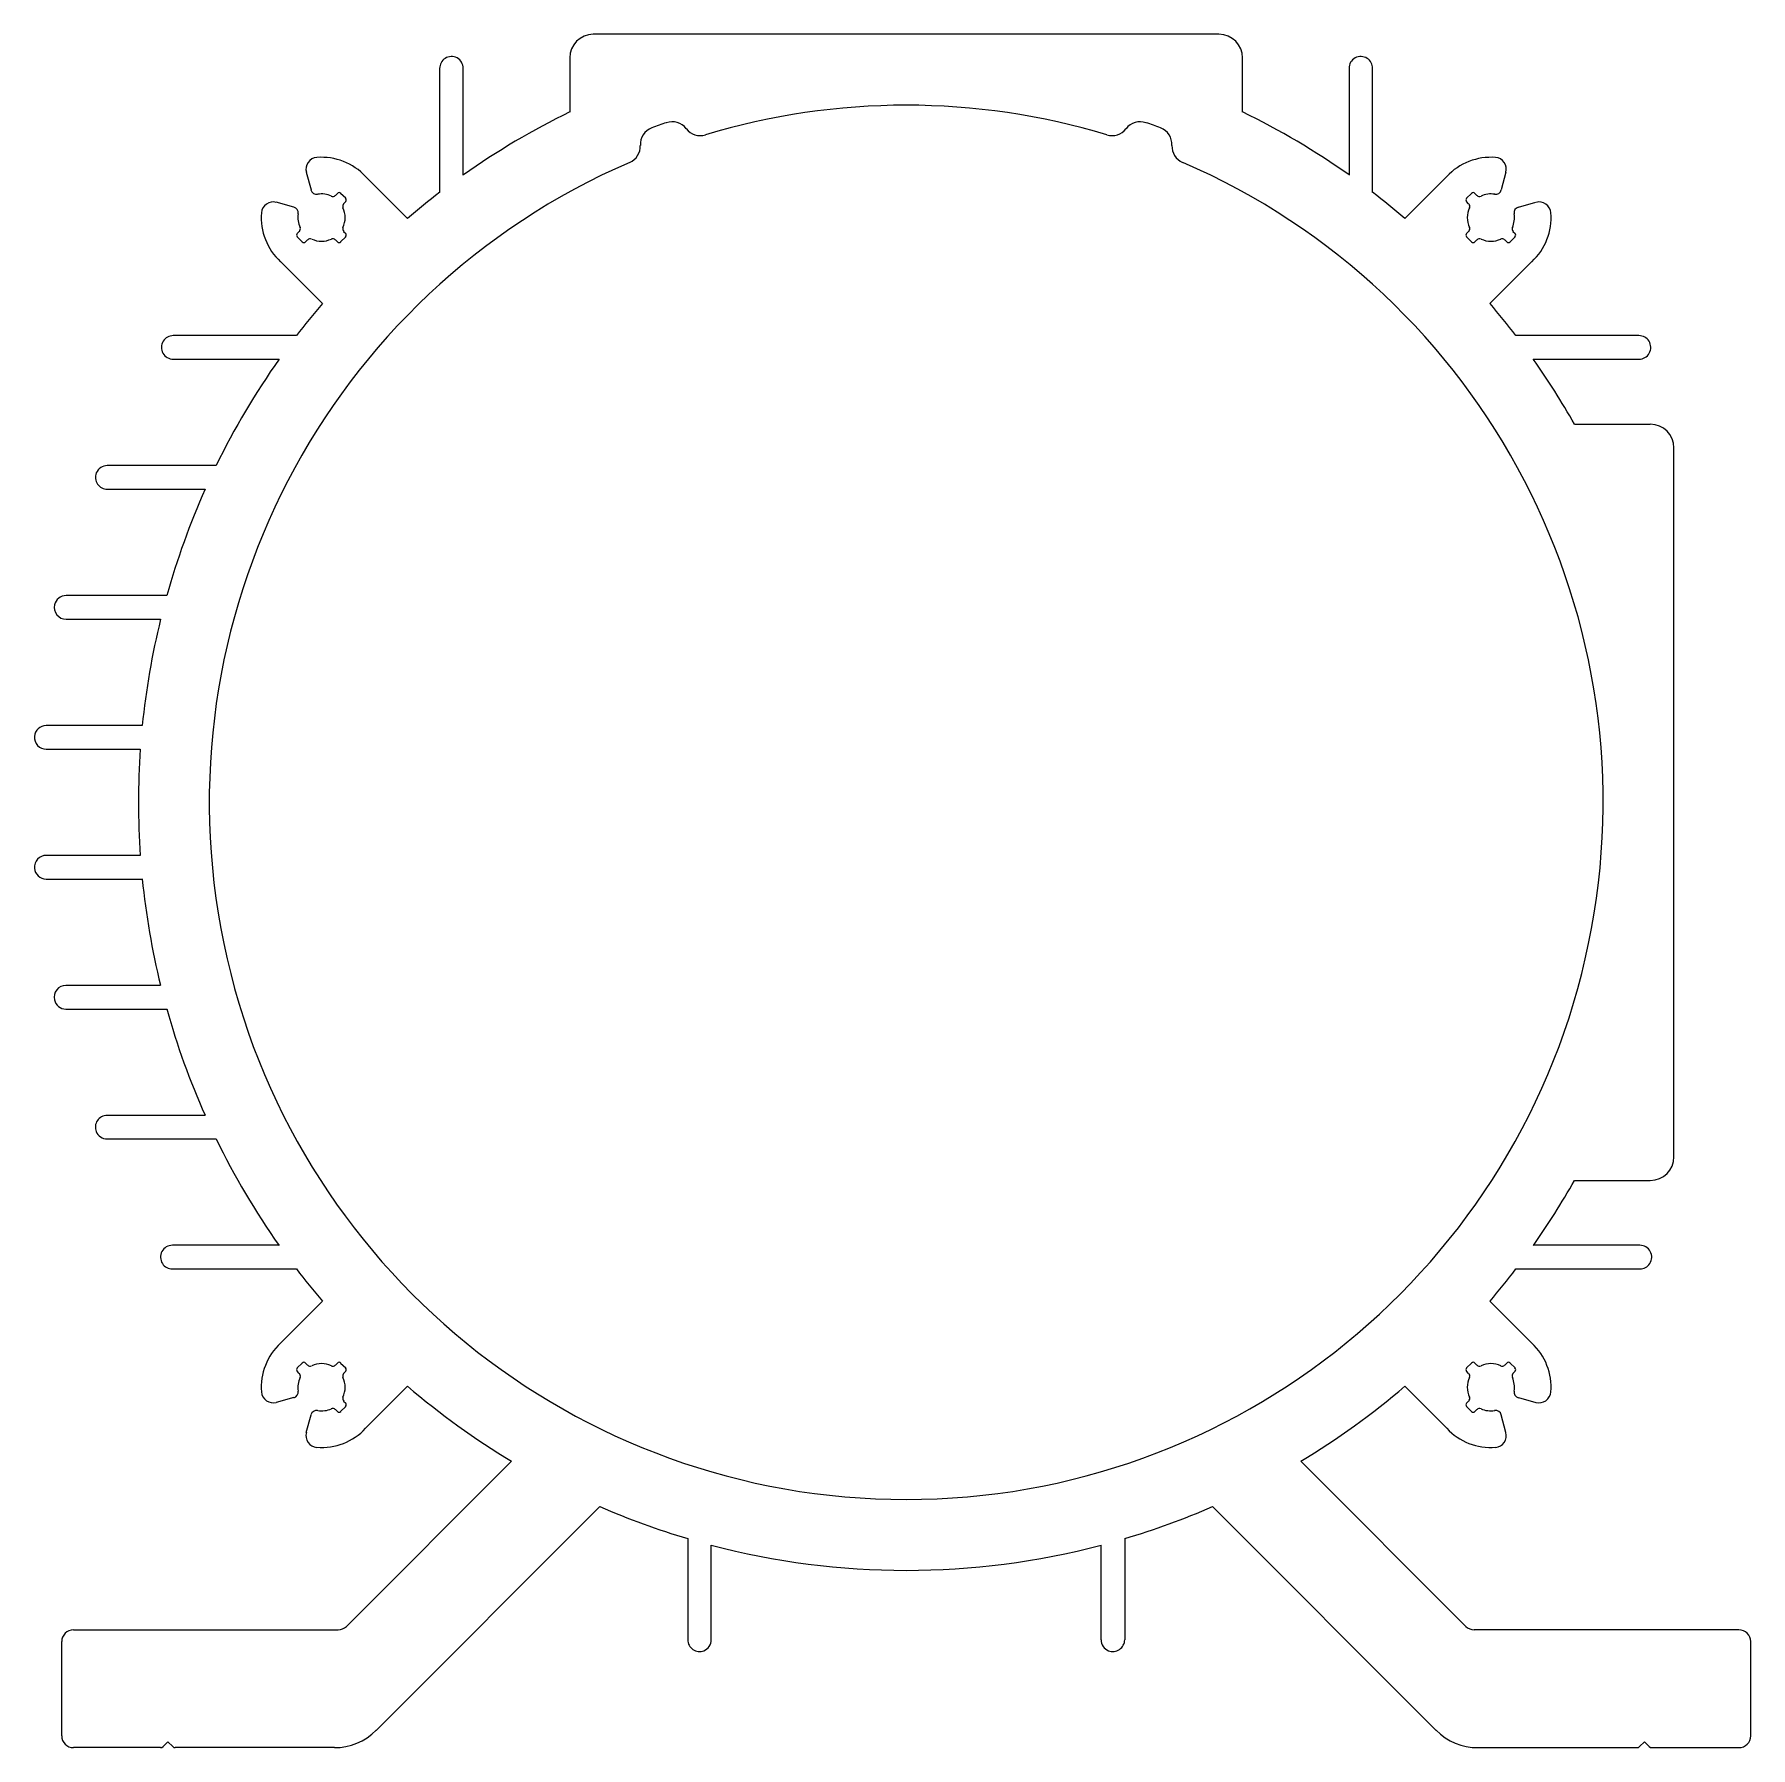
# Model space of a CAD drawing. Extents: x 365 to 510, y 442 to 587.
import ezdxf

# ---------------------------------------------------------------- set-up
doc = ezdxf.new("R2010")
doc.units = 0
doc.layers.get('0').update_dxf_attribs({"linetype": 'CONTINUOUS'})

msp = doc.modelspace()

# ---------------------------------------------------------------- linework, layer by layer
at = {"linetype": 'BYBLOCK'}
for p, q in [((464.86, 586.63), (411.89, 586.63)), ((409.89, 584.63), (409.89, 580.05)), ((466.86, 580.05), (466.86, 584.63)), ((398.88, 583.75), (398.88, 573.25)), ((400.88, 574.72), (400.88, 583.75)), ((475.87, 583.75), (475.87, 574.72)), ((477.87, 573.25), (477.87, 583.75)), ((387.59, 574.95), (387.99, 573.46)), ((396.16, 571.05), (392.61, 574.6)), ((480.6, 571.05), (484.14, 574.6)), ((489.16, 574.95), (488.76, 573.46)), ((390.05, 573), (390.22, 573.17)), ((390.93, 572.75), (390.5, 573.17)), ((485.83, 572.75), (486.25, 573.17)), ((486.7, 573), (486.53, 573.17)), ((386.54, 572.01), (385.05, 572.41)), ((390.75, 572.29), (390.93, 572.47)), ((486, 572.29), (485.83, 572.47)), ((490.21, 572.01), (491.7, 572.41)), ((387, 569.95), (386.83, 569.78)), ((390.75, 569.95), (390.93, 569.78)), ((486, 569.95), (485.83, 569.78)), ((489.75, 569.95), (489.93, 569.78)), ((387.25, 569.07), (386.83, 569.5)), ((387.7, 569.24), (387.53, 569.07)), ((390.05, 569.24), (390.22, 569.07)), ((390.5, 569.07), (390.93, 569.5)), ((486.25, 569.07), (485.83, 569.5)), ((486.7, 569.24), (486.53, 569.07)), ((489.05, 569.24), (489.22, 569.07)), ((489.5, 569.07), (489.93, 569.5)), ((385.4, 567.39), (388.95, 563.84)), ((491.35, 567.39), (487.8, 563.84)), ((386.75, 561.13), (376.33, 561.13)), ((500.42, 561.13), (490, 561.13)), ((376.33, 559.13), (385.28, 559.13)), ((491.47, 559.13), (500.42, 559.13)), ((494.95, 553.63), (501.38, 553.63)), ((503.38, 491.63), (503.38, 551.63)), ((379.96, 550.13), (370.74, 550.13)), ((370.74, 548.13), (379.02, 548.13)), ((375.78, 539.13), (367.25, 539.13)), ((367.25, 537.13), (375.25, 537.13)), ((373.7, 528.13), (365.57, 528.13)), ((365.57, 526.13), (373.53, 526.13)), ((373.53, 517.14), (365.57, 517.14)), ((365.57, 515.14), (373.7, 515.14)), ((375.25, 506.14), (367.24, 506.14)), ((367.24, 504.14), (375.77, 504.14)), ((379.02, 495.14), (370.73, 495.14)), ((370.73, 493.14), (379.95, 493.14)), ((494.95, 489.63), (501.38, 489.63)), ((385.28, 484.14), (376.25, 484.14)), ((500.5, 484.14), (491.47, 484.14)), ((376.25, 482.14), (386.75, 482.14)), ((490, 482.14), (500.5, 482.14)), ((385.4, 475.87), (388.95, 479.41)), ((491.35, 475.87), (487.8, 479.41)), ((387.25, 474.18), (386.83, 473.76)), ((387.7, 474.01), (387.53, 474.18)), ((390.05, 474.01), (390.22, 474.18)), ((390.5, 474.18), (390.93, 473.76)), ((486.25, 474.18), (485.83, 473.76)), ((486.7, 474.01), (486.53, 474.18)), ((489.05, 474.01), (489.22, 474.18)), ((489.5, 474.18), (489.93, 473.76)), ((387, 473.3), (386.83, 473.48)), ((390.75, 473.3), (390.93, 473.48)), ((486, 473.3), (485.83, 473.48)), ((489.75, 473.3), (489.93, 473.48)), ((386.54, 471.25), (385.05, 470.85)), ((390.75, 470.96), (390.93, 470.79)), ((396.16, 472.21), (392.61, 468.66)), ((480.6, 472.21), (484.14, 468.66)), ((486, 470.96), (485.83, 470.79)), ((490.21, 471.25), (491.7, 470.85)), ((387.59, 468.3), (387.99, 469.79)), ((390.05, 470.25), (390.22, 470.08)), ((390.93, 470.51), (390.5, 470.08)), ((485.83, 470.51), (486.25, 470.08)), ((486.7, 470.25), (486.53, 470.08)), ((489.16, 468.3), (488.76, 469.79)), ((390.99, 451.89), (404.97, 465.87)), ((485.76, 451.89), (471.78, 465.87)), ((393.5, 443.09), (412.44, 462.03)), ((483.25, 443.09), (464.31, 462.03)), ((419.88, 459.32), (419.88, 450.76)), ((456.88, 459.32), (456.88, 450.76)), ((421.88, 450.76), (421.88, 458.76)), ((454.88, 450.76), (454.88, 458.76)), ((366.88, 442.63), (366.88, 450.6)), ((367.88, 451.6), (390.28, 451.6)), ((508.88, 451.6), (486.47, 451.6)), ((509.88, 442.63), (509.88, 450.6)), ((375.88, 442.13), (375.46, 441.72)), ((375.88, 442.13), (376.29, 441.72)), ((500.88, 442.13), (500.46, 441.72)), ((500.88, 442.13), (501.29, 441.72)), ((375.25, 441.63), (367.88, 441.63)), ((389.97, 441.63), (376.5, 441.63)), ((486.78, 441.63), (500.25, 441.63)), ((501.5, 441.63), (508.88, 441.63))]:
    msp.add_line(p, q, dxfattribs=at)
for centre, radius, start, end in [((411.89, 584.63), 2, 90, 180), ((464.86, 584.63), 2, 0, 90), ((399.88, 583.75), 1, 122.7425, 180), ((399.88, 583.75), 1, 0, 122.7425), ((476.87, 583.75), 1, 57.2575, 180), ((476.87, 583.75), 1, 0, 57.2575), ((438.38, 521.63), 65, 115.9908, 125.226), ((438.38, 521.63), 59, 73.2561, 106.7439), ((438.38, 521.63), 65, 54.774, 64.0092), ((417.37, 577.3), 1.5, 110.6756, 182.5606), ((438.38, 521.63), 61, 109.4452, 110.6756), ((418.57, 577.73), 1.5, 37.5601, 109.4452), ((420.95, 579.56), 1.5, 217.5601, 286.7439), ((455.81, 579.56), 1.5, 253.2561, 322.4399), ((458.18, 577.73), 1.5, 70.5548, 142.4399), ((438.38, 521.63), 61, 69.3244, 70.5548), ((459.38, 577.3), 1.5, 357.4394, 69.3244), ((414.37, 577.16), 1.5, 293.3769, 2.5606), ((462.38, 577.16), 1.5, 177.4394, 246.6231), ((438.38, 521.63), 59, 113.3769, 66.6231), ((388.56, 575.21), 1, 94.4597, 195), ((388.88, 571.12), 5.1, 42.9153, 94.4597), ((487.88, 571.12), 5.1, 85.5403, 137.0847), ((488.19, 575.21), 1, 345, 85.5403), ((388.47, 573.59), 0.5, 195, 279.2608), ((388.88, 571.12), 2, 65.3544, 99.2608), ((389.83, 573.21), 0.3, 245.3544, 315), ((390.36, 573.03), 0.2, 45, 135), ((390.78, 572.61), 0.2, 315, 45), ((438.38, 521.63), 65, 127.4142, 130.506), ((438.38, 521.63), 65, 49.494, 52.5858), ((485.97, 572.61), 0.2, 135, 225), ((486.39, 573.03), 0.2, 45, 135), ((486.92, 573.21), 0.3, 225, 294.6456), ((487.88, 571.12), 2, 80.7392, 114.6456), ((488.28, 573.59), 0.5, 260.7392, 345), ((388.88, 571.12), 5.1, 175.5403, 227.0906), ((384.79, 571.44), 1, 75, 175.5403), ((386.41, 571.52), 0.5, 350.7392, 75), ((388.88, 571.12), 2, 170.7392, 204.6456), ((390.97, 572.08), 0.3, 135, 204.6456), ((388.88, 571.12), 2, 335.3544, 24.6456), ((487.88, 571.12), 2, 155.3544, 204.6456), ((485.79, 572.08), 0.3, 335.3544, 45), ((487.88, 571.12), 2, 335.3544, 9.2608), ((490.34, 571.52), 0.5, 105, 189.2608), ((487.88, 571.12), 5.1, 312.9094, 4.4597), ((491.96, 571.44), 1, 4.4597, 105), ((386.97, 569.64), 0.2, 135, 225), ((386.79, 570.16), 0.3, 315, 24.6456), ((390.97, 570.16), 0.3, 155.3544, 225), ((390.78, 569.64), 0.2, 315, 45), ((485.97, 569.64), 0.2, 135, 225), ((485.79, 570.16), 0.3, 315, 24.6456), ((489.97, 570.16), 0.3, 155.3544, 225), ((489.78, 569.64), 0.2, 315, 45), ((387.39, 569.21), 0.2, 225, 315), ((387.92, 569.03), 0.3, 65.3544, 135), ((388.88, 571.12), 2, 245.3544, 294.6456), ((389.83, 569.03), 0.3, 45, 114.6456), ((390.36, 569.21), 0.2, 225, 315), ((486.39, 569.21), 0.2, 225, 315), ((486.92, 569.03), 0.3, 65.3544, 135), ((487.88, 571.12), 2, 245.3544, 294.6456), ((488.83, 569.03), 0.3, 45, 114.6456), ((489.36, 569.21), 0.2, 225, 315), ((438.38, 521.63), 65, 139.5003, 142.5768), ((438.38, 521.63), 65, 37.4232, 40.4997), ((376.33, 560.13), 1, 90, 148.1782), ((500.42, 560.13), 1, 31.8218, 90), ((376.33, 560.13), 1, 148.1782, 270), ((500.42, 560.13), 1, 270, 31.8218), ((438.38, 521.63), 65, 144.7652, 153.9939), ((438.38, 521.63), 65, 29.4924, 35.2348), ((501.38, 551.63), 2, 0, 90), ((370.74, 549.13), 1, 157.8749, 270), ((370.74, 549.13), 1, 90, 157.8749), ((438.38, 521.63), 65, 155.9397, 164.3812), ((367.25, 538.13), 1, 90, 166.9395), ((367.25, 538.13), 1, 166.9395, 270), ((438.38, 521.63), 65, 166.2039, 174.2605), ((365.57, 527.13), 1, 90, 175.6798), ((365.57, 527.13), 1, 175.6798, 270), ((438.38, 521.63), 65, 176.0299, 183.9563), ((365.57, 516.14), 1, 90, 184.3079), ((365.57, 516.14), 1, 184.3079, 270), ((438.38, 521.63), 65, 185.7257, 193.7819), ((367.24, 505.14), 1, 90, 193.0479), ((367.24, 505.14), 1, 193.0479, 270), ((438.38, 521.63), 65, 195.6046, 204.0452), ((370.73, 494.14), 1, 90, 202.1119), ((370.73, 494.14), 1, 202.1119, 270), ((438.38, 521.63), 65, 205.9908, 215.226), ((501.38, 491.63), 2, 270, 0), ((438.38, 521.63), 65, 324.774, 330.5076), ((376.25, 483.14), 1, 90, 212.7425), ((500.5, 483.14), 1, 327.2575, 90), ((376.25, 483.14), 1, 212.7425, 270), ((500.5, 483.14), 1, 270, 327.2575), ((438.38, 521.63), 65, 217.4142, 220.4997), ((438.38, 521.63), 65, 319.5003, 322.5858), ((388.88, 472.13), 5.1, 132.9094, 184.4597), ((487.88, 472.13), 5.1, 355.5403, 47.0906), ((386.97, 473.62), 0.2, 135, 225), ((387.39, 474.04), 0.2, 45, 135), ((387.92, 474.22), 0.3, 225, 294.6456), ((388.88, 472.13), 2, 65.3544, 114.6456), ((389.83, 474.22), 0.3, 245.3544, 315), ((390.36, 474.04), 0.2, 45, 135), ((390.78, 473.62), 0.2, 315, 45), ((485.97, 473.62), 0.2, 135, 225), ((486.39, 474.04), 0.2, 45, 135), ((486.92, 474.22), 0.3, 225, 294.6456), ((487.88, 472.13), 2, 65.3544, 114.6456), ((488.83, 474.22), 0.3, 245.3544, 315), ((489.36, 474.04), 0.2, 45, 135), ((489.78, 473.62), 0.2, 315, 45), ((388.88, 472.13), 2, 155.3544, 189.2608), ((386.79, 473.09), 0.3, 335.3544, 45), ((390.97, 473.09), 0.3, 135, 204.6456), ((388.88, 472.13), 2, 335.3544, 24.6456), ((487.88, 472.13), 2, 155.3544, 204.6456), ((485.79, 473.09), 0.3, 335.3544, 45), ((489.97, 473.09), 0.3, 135, 204.6456), ((487.88, 472.13), 2, 350.7392, 24.6456), ((384.79, 471.81), 1, 184.4597, 285), ((386.41, 471.73), 0.5, 285, 9.2608), ((390.97, 471.17), 0.3, 155.3544, 225), ((438.38, 521.63), 65, 229.494, 239.0717), ((438.38, 521.63), 65, 300.9283, 310.506), ((485.79, 471.17), 0.3, 315, 24.6456), ((490.34, 471.73), 0.5, 170.7392, 255), ((491.96, 471.81), 1, 255, 355.5403), ((388.47, 469.67), 0.5, 80.7392, 165), ((388.88, 472.13), 2, 260.7392, 294.6456), ((389.83, 470.04), 0.3, 45, 114.6456), ((390.36, 470.22), 0.2, 225, 315), ((390.78, 470.65), 0.2, 315, 45), ((485.97, 470.65), 0.2, 135, 225), ((486.39, 470.22), 0.2, 225, 315), ((486.92, 470.04), 0.3, 65.3544, 135), ((487.88, 472.13), 2, 245.3544, 279.2608), ((488.28, 469.67), 0.5, 15, 99.2608), ((388.56, 468.04), 1, 165, 265.5403), ((388.88, 472.13), 5.1, 265.5403, 317.0847), ((487.88, 472.13), 5.1, 222.9153, 274.4597), ((488.19, 468.04), 1, 274.4597, 15), ((438.38, 521.63), 65, 246.4822, 253.4641), ((438.38, 521.63), 65, 286.5359, 293.5178), ((438.38, 521.63), 65, 255.2948, 284.7052), ((367.88, 450.6), 1, 90, 180), ((390.28, 452.6), 1, 270, 315), ((420.88, 450.76), 1, 180, 292.1119), ((420.88, 450.76), 1, 292.1119, 360), ((455.88, 450.76), 1, 180, 247.8881), ((455.88, 450.76), 1, 247.8881, 0), ((486.47, 452.6), 1, 225, 270), ((508.88, 450.6), 1, 0, 90), ((367.88, 442.63), 1, 180, 270), ((389.97, 446.63), 5, 270, 315), ((486.78, 446.63), 5, 225, 270), ((508.88, 442.63), 1, 270, 0), ((375.25, 441.93), 0.3, 270, 315), ((376.5, 441.93), 0.3, 225, 270), ((500.25, 441.93), 0.3, 270, 315), ((501.5, 441.93), 0.3, 225, 270)]:
    msp.add_arc(centre, radius, start, end, dxfattribs=at)

doc.saveas('drawing.dxf')
